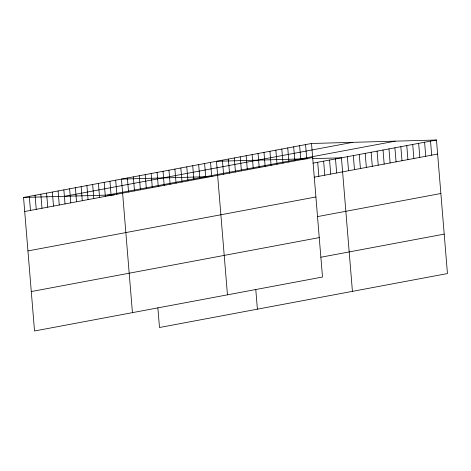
<?xml version="1.0" encoding="UTF-8"?>
<svg xmlns="http://www.w3.org/2000/svg" width="471" height="471" viewBox="0 0 471 471"><rect width="100%" height="100%" fill="white"/><g stroke="black" fill="none" stroke-linecap="round" stroke-linejoin="round"><path stroke-width="0.71" d="M311.508 143.484L322.488 277.03L34.53 330.989L23.55 197.443L311.508 143.484L436.47 140.011L447.45 273.557L159.492 327.516L157.873 307.798M64.786 196.301L352.744 142.336M107.276 195.118L395.234 141.159M24.704 211.491L312.662 157.532M313.068 163.131L436.47 140.011M314.222 177.178L437.624 154.058M27.948 250.925L315.906 196.966M317.466 216.613L440.868 193.493M31.286 291.555L319.244 237.596M320.804 257.243L444.206 234.122M307.769 158.751L216.477 161.294L227.458 294.84M312.579 158.621L341.446 157.814L352.426 291.361M212.056 176.578L121.453 179.098L132.433 312.644M23.55 197.443L114.147 194.923M430.529 141.123L431.689 155.171M424.595 142.236L425.749 156.284M418.654 143.349L419.808 157.396M412.714 144.462L413.868 158.509M406.773 145.574L407.927 159.622M400.839 146.687L401.993 160.735M394.898 147.8L396.052 161.847M388.958 148.913L390.112 162.96M383.017 150.025L384.171 164.073M377.083 151.138L378.237 165.186M371.142 152.251L372.296 166.298M365.202 153.363L366.356 167.411M359.261 154.476L360.415 168.524M353.321 155.589L354.48 169.637M347.386 156.702L348.54 170.749M335.505 158.927L336.659 172.975M329.565 160.04L330.724 174.087M323.63 161.153L324.784 175.2M317.69 162.265L318.843 176.313M305.567 144.597L306.721 158.645M299.627 145.71L300.781 159.757M293.686 146.822L294.846 160.87M287.752 147.935L288.906 161.983M281.811 149.048L282.965 163.096M275.871 150.161L277.025 164.208M269.93 151.273L271.09 165.321M263.995 152.386L265.149 166.434M258.055 153.499L259.209 167.546M252.115 154.618L253.268 168.659M246.174 155.73L247.328 169.778M255.777 289.453L257.401 309.17M240.239 156.843L241.393 170.891M234.299 157.956L235.453 172.003M228.358 159.068L229.512 173.116M222.418 160.181L223.572 174.229M210.543 162.407L211.697 176.454M204.602 163.519L205.756 177.567M198.662 164.632L199.816 178.68M192.721 165.745L193.881 179.792M186.787 166.858L187.941 180.905M180.846 167.97L182 182.018M174.906 169.083L176.06 183.131M168.965 170.196L170.125 184.243M163.031 171.309L164.185 185.356M157.09 172.421L158.244 186.469M151.15 173.534L152.304 187.582M145.209 174.647L146.363 188.694M139.275 175.76L140.429 189.807M133.334 176.872L134.488 190.92M127.394 177.985L128.548 192.033M115.695 180.181L116.849 194.223M109.937 181.258L111.091 195.306M104.179 182.336L105.333 196.383M98.421 183.413L99.575 197.461M92.657 184.497L93.811 198.544M86.899 185.574L88.053 199.622M81.142 186.651L82.295 200.699M75.384 187.735L76.537 201.782M69.626 188.812L70.78 202.86M63.862 189.89L65.022 203.937M58.104 190.973L59.258 205.02M52.346 192.05L53.5 206.098M46.588 193.128L47.742 207.175M40.83 194.205L41.984 208.253M35.066 195.288L36.226 209.336M29.308 196.366L30.462 210.413"/></g></svg>
